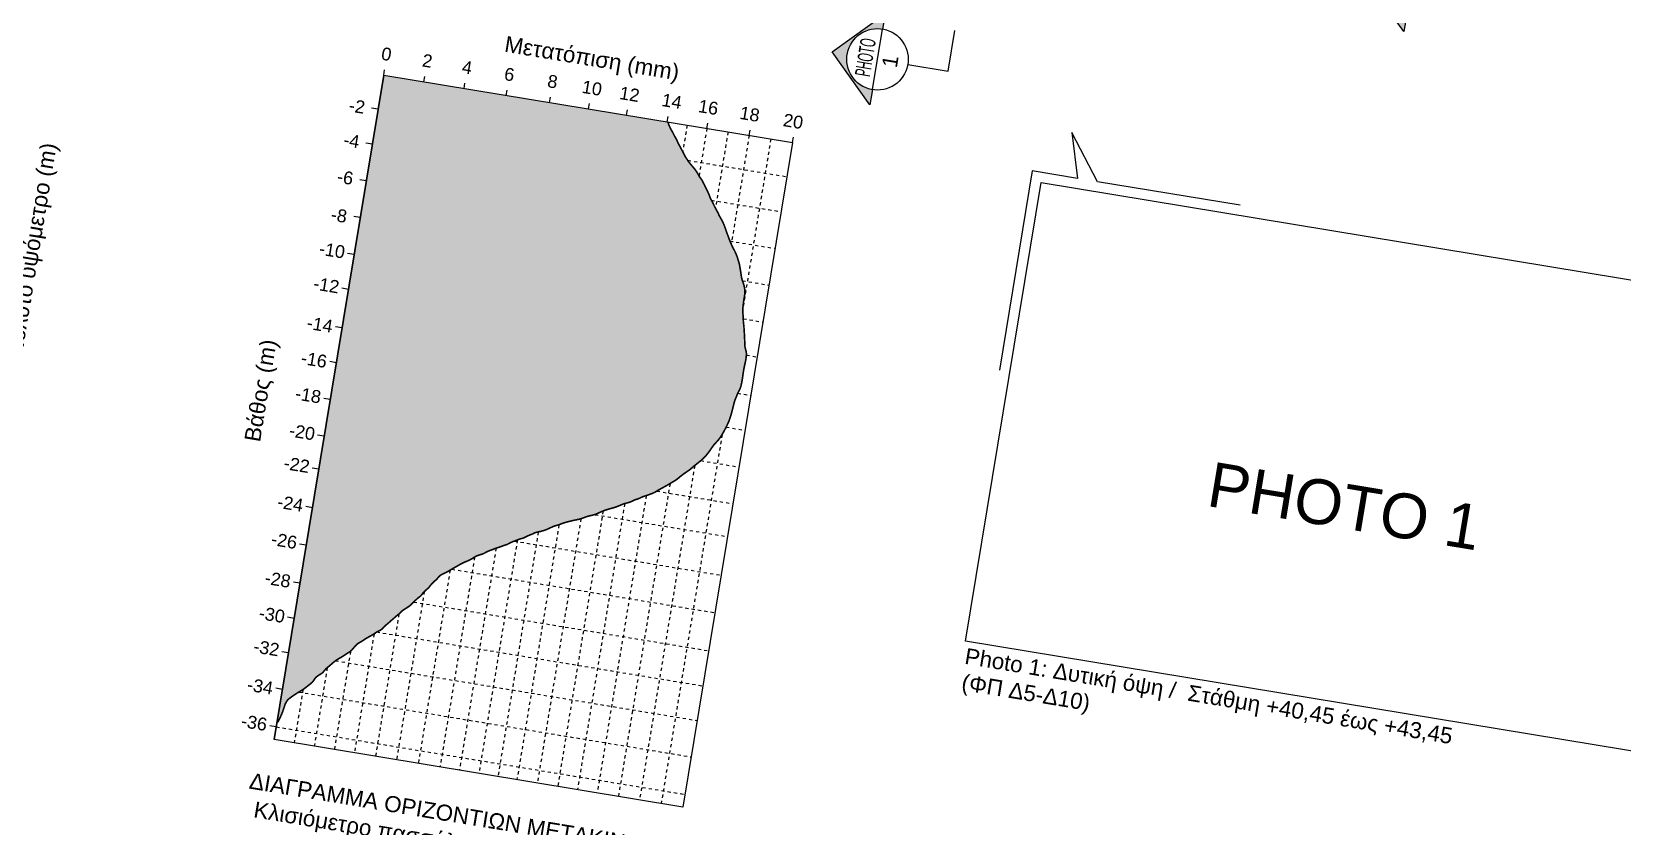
# Model space of a CAD drawing. Header units: metres. Extents: x 93017 to 94633, y 101979 to 102793.
# Drawn here: x 94083.58 to 94133.29, y 102267.85 to 102292.66 of the extents above; entities that cross this region are included whole.
import ezdxf
from ezdxf.enums import TextEntityAlignment as Align

# ---------------------------------------------------------------- set-up
doc = ezdxf.new("R2010")
doc.units = ezdxf.units.M
doc.header["$LTSCALE"] = 0.75
doc.header["$MEASUREMENT"] = 0
doc.linetypes.add('DASHED', pattern=[0.75, 0.5, -0.25])
for name, color, linetype in [('A-SYMB-GENR', 2, 'Continuous'), ('CW403-Text 0.30 Height', 2, 'Continuous'), ('OTM Text 0.25', 2, 'Continuous'), ('OTM Text 0.70', 4, 'Continuous'), ('OTM Title + Pinakida', 7, 'Continuous')]:
    doc.layers.add(name, color=color, linetype=linetype)
doc.styles.add('ARIAL', font='ARIAL.TTF')
doc.styles.add('Arial Greek', font='ARIAL.TTF')
doc.styles.add('WG-SIMPL', font='ugsimpl.shx', dxfattribs={"width": 1.05})
picture_1 = doc.add_image_def('image1.jpg', size_in_pixel=(2048, 1344))

# ---------------------------------------------------------------- blocks, each defined once
blk = doc.blocks.new('symb-sec2 L')
at = {"layer": 'A-SYMB-GENR'}
blk.add_hatch(color=256, dxfattribs=at).paths.add_polyline_path([(-0.9, 1.4), (-0.6, 1.4, -1), (0.6, 1.4), (0.9, 1.4), (0, 2.3)])
blk.add_line((-0.6, 1.4), (0.6, 1.4), dxfattribs=at)
for points in [[(-0.6, 1.4), (-0.9, 1.4), (0, 2.3), (0.9, 1.4), (0.6, 1.4)], [(0, 0.8), (0, 0), (0.8, 0)]]:
    blk.add_lwpolyline(points, dxfattribs=at)
blk.add_circle((0, 1.4), 0.6, dxfattribs=at)
at = {"layer": 'A-SYMB-GENR', "style": 'WG-SIMPL', "width": 1.05}
blk.add_attdef('A', text='', height=0.3, dxfattribs=at).set_placement((0, 1.4), align=Align.BOTTOM_CENTER)
blk.add_attdef('000', text='', height=0.3, dxfattribs=at).set_placement((0, 1.3), align=Align.TOP_CENTER)

msp = doc.modelspace()

# ---------------------------------------------------------------- hatches: boundary and pattern name
at = {"layer": 'CW403-Text 0.30 Height', "ltscale": 0.1}
h = msp.add_hatch(color=7, dxfattribs=at)
h.set_gradient(color1=(255, 166, 77), color2=(0, 255, 255), tint=0.16)
h.paths.add_polyline_path([(94103.458, 102289.847), (94103.492, 102289.75), (94103.557, 102289.611), (94103.614, 102289.521), (94103.664, 102289.411), (94103.728, 102289.313), (94103.777, 102289.192), (94103.836, 102289.086), (94103.903, 102288.96), (94103.949, 102288.872), (94103.994, 102288.776), (94104.063, 102288.677), (94104.111, 102288.599), (94104.165, 102288.537), (94104.243, 102288.445), (94104.305, 102288.371), (94104.362, 102288.289), (94104.41, 102288.209), (94104.443, 102288.14), (94104.509, 102288.061), (94104.543, 102287.998), (94104.571, 102287.945), (94104.593, 102287.902), (94104.652, 102287.776), (94104.693, 102287.703), (94104.727, 102287.621), (94104.771, 102287.523), (94104.795, 102287.44), (94104.842, 102287.379), (94104.887, 102287.27), (94104.947, 102287.156), (94104.993, 102287.07), (94105.03, 102287.007), (94105.057, 102286.938), (94105.12, 102286.827), (94105.173, 102286.733), (94105.214, 102286.637), (94105.266, 102286.497), (94105.301, 102286.387), (94105.355, 102286.257), (94105.39, 102286.148), (94105.437, 102286.04), (94105.472, 102285.964), (94105.53, 102285.854), (94105.583, 102285.749), (94105.626, 102285.641), (94105.652, 102285.543), (94105.687, 102285.447), (94105.705, 102285.352), (94105.728, 102285.217), (94105.749, 102285.082), (94105.766, 102284.962), (94105.796, 102284.869), (94105.836, 102284.765), (94105.856, 102284.664), (94105.871, 102284.563), (94105.863, 102284.464), (94105.839, 102284.336), (94105.82, 102284.181), (94105.801, 102284.032), (94105.8, 102283.923), (94105.812, 102283.792), (94105.816, 102283.619), (94105.836, 102283.483), (94105.843, 102283.349), (94105.853, 102283.211), (94105.856, 102283.093), (94105.864, 102282.965), (94105.862, 102282.852), (94105.891, 102282.73), (94105.923, 102282.63), (94105.898, 102282.419), (94105.851, 102282.222), (94105.814, 102282.023), (94105.794, 102281.845), (94105.755, 102281.641), (94105.719, 102281.507), (94105.645, 102281.394), (94105.606, 102281.274), (94105.556, 102281.171), (94105.524, 102281.052), (94105.487, 102280.901), (94105.442, 102280.726), (94105.409, 102280.625), (94105.374, 102280.512), (94105.31, 102280.379), (94105.258, 102280.27), (94105.188, 102280.143), (94105.115, 102280.019), (94105.027, 102279.9), (94104.936, 102279.81), (94104.847, 102279.699), (94104.786, 102279.602), (94104.701, 102279.487), (94104.623, 102279.394), (94104.531, 102279.304), (94104.425, 102279.219), (94104.34, 102279.151), (94104.239, 102279.071), (94104.147, 102278.985), (94104.028, 102278.91), (94103.926, 102278.837), (94103.827, 102278.758), (94103.733, 102278.678), (94103.647, 102278.627), (94103.544, 102278.566), (94103.43, 102278.497), (94103.342, 102278.451), (94103.233, 102278.389), (94103.145, 102278.342), (94103.03, 102278.266), (94102.929, 102278.233), (94102.798, 102278.179), (94102.663, 102278.148), (94102.557, 102278.081), (94102.422, 102278.05), (94102.325, 102277.994), (94102.24, 102277.962), (94102.07, 102277.922), (94101.97, 102277.874), (94101.816, 102277.814), (94101.691, 102277.78), (94101.519, 102277.733), (94101.339, 102277.66), (94101.183, 102277.58), (94100.992, 102277.547), (94100.843, 102277.493), (94100.718, 102277.447), (94100.573, 102277.418), (94100.428, 102277.386), (94100.324, 102277.36), (94100.162, 102277.316), (94100.052, 102277.262), (94099.94, 102277.242), (94099.874, 102277.212), (94099.758, 102277.163), (94099.658, 102277.113), (94099.557, 102277.082), (94099.462, 102277.054), (94099.325, 102277.031), (94099.239, 102276.982), (94099.143, 102276.948), (94099.028, 102276.898), (94098.948, 102276.85), (94098.807, 102276.82), (94098.727, 102276.781), (94098.632, 102276.749), (94098.53, 102276.705), (94098.429, 102276.646), (94098.334, 102276.626), (94098.218, 102276.573), (94098.114, 102276.549), (94097.991, 102276.497), (94097.842, 102276.447), (94097.74, 102276.389), (94097.641, 102276.341), (94097.494, 102276.31), (94097.385, 102276.237), (94097.271, 102276.167), (94097.146, 102276.118), (94097.003, 102276.055), (94096.869, 102275.973), (94096.762, 102275.916), (94096.632, 102275.837), (94096.484, 102275.752), (94096.344, 102275.703), (94096.247, 102275.574), (94096.144, 102275.487), (94096.067, 102275.413), (94095.987, 102275.304), (94095.893, 102275.226), (94095.8, 102275.141), (94095.75, 102275.051), (94095.639, 102274.978), (94095.548, 102274.886), (94095.452, 102274.79), (94095.389, 102274.731), (94095.271, 102274.657), (94095.162, 102274.59), (94095.099, 102274.518), (94095.022, 102274.46), (94094.901, 102274.354), (94094.797, 102274.263), (94094.701, 102274.178), (94094.593, 102274.092), (94094.519, 102274.001), (94094.43, 102273.948), (94094.353, 102273.918), (94094.287, 102273.864), (94094.17, 102273.797), (94094.072, 102273.743), (94093.982, 102273.692), (94093.904, 102273.631), (94093.773, 102273.566), (94093.701, 102273.497), (94093.616, 102273.397), (94093.553, 102273.322), (94093.435, 102273.253), (94093.331, 102273.178), (94093.217, 102273.112), (94093.108, 102273.05), (94092.99, 102272.959), (94092.88, 102272.856), (94092.76, 102272.769), (94092.671, 102272.636), (94092.559, 102272.581), (94092.434, 102272.488), (94092.368, 102272.359), (94092.257, 102272.28), (94092.081, 102272.132), (94091.893, 102272.026), (94091.71, 102271.904), (94091.541, 102271.78), (94091.47, 102271.599), (94091.399, 102271.348), (94091.232, 102271.041), (94094.579, 102291.313)])

# ---------------------------------------------------------------- linework, layer by layer
at = {"color": 7, "ltscale": 0.1}
for p, q in [((94094.579, 102291.313), (94091.153, 102270.561)), ((94094.579, 102291.313), (94094.606, 102291.479)), ((94095.834, 102291.106), (94095.861, 102291.272)), ((94097.088, 102290.899), (94097.116, 102291.065)), ((94098.406, 102290.681), (94098.433, 102290.847)), ((94094.403, 102290.249), (94094.199, 102290.282)), ((94099.764, 102290.457), (94099.791, 102290.623)), ((94100.979, 102290.257), (94101.006, 102290.423)), ((94102.168, 102290.06), (94102.196, 102290.226)), ((94103.442, 102289.85), (94103.47, 102290.016)), ((94104.678, 102289.646), (94104.705, 102289.812)), ((94106, 102289.428), (94106.028, 102289.594)), ((94107.355, 102289.204), (94107.383, 102289.37)), ((94094.223, 102289.155), (94094.017, 102289.189)), ((94094.033, 102288.008), (94093.829, 102288.041)), ((94093.844, 102286.863), (94093.64, 102286.896)), ((94093.654, 102285.711), (94093.45, 102285.745)), ((94093.474, 102284.621), (94093.27, 102284.655)), ((94093.275, 102283.416), (94093.071, 102283.45)), ((94093.096, 102282.33), (94092.891, 102282.363)), ((94092.907, 102281.184), (94092.703, 102281.217)), ((94092.717, 102280.035), (94092.513, 102280.069)), ((94092.548, 102279.008), (94092.342, 102279.041)), ((94092.348, 102277.8), (94092.143, 102277.834)), ((94092.155, 102276.63), (94091.95, 102276.664)), ((94091.959, 102275.442), (94091.754, 102275.476)), ((94091.778, 102274.345), (94091.574, 102274.378)), ((94091.599, 102273.264), (94091.394, 102273.297)), ((94091.412, 102272.127), (94091.206, 102272.161)), ((94091.218, 102270.955), (94091.014, 102270.989))]:
    msp.add_line(p, q, dxfattribs=at)
at = {"color": 253, "linetype": 'DASHED', "ltscale": 0.1}
for p, q in [((94104.06, 102289.748), (94103.924, 102288.921)), ((94104.678, 102289.646), (94104.433, 102288.161)), ((94105.339, 102289.537), (94104.946, 102287.158)), ((94106, 102289.428), (94105.44, 102286.033)), ((94106.678, 102289.316), (94105.8, 102284.002)), ((94104.079, 102288.651), (94107.179, 102288.14)), ((94104.821, 102287.405), (94106.999, 102287.046)), ((94105.397, 102286.132), (94106.809, 102285.898)), ((94105.789, 102284.891), (94106.62, 102284.754)), ((94105.814, 102283.703), (94106.43, 102283.602)), ((94105.916, 102282.568), (94106.25, 102282.512)), ((94105.639, 102281.375), (94106.051, 102281.307)), ((94105.281, 102280.318), (94105.872, 102280.22)), ((94105.154, 102280.086), (94103.252, 102268.564)), ((94104.49, 102279.271), (94105.683, 102279.074)), ((94104.298, 102279.118), (94102.574, 102268.675)), ((94103.526, 102278.555), (94101.913, 102268.785)), ((94103.11, 102278.319), (94105.493, 102277.926)), ((94102.109, 102277.931), (94100.634, 102268.996)), ((94102.784, 102278.176), (94101.252, 102268.894)), ((94100.742, 102277.456), (94099.38, 102269.203)), ((94101.437, 102277.7), (94100.017, 102269.098)), ((94101.185, 102277.582), (94105.324, 102276.898)), ((94098.756, 102276.795), (94097.553, 102269.504)), ((94099.409, 102277.045), (94098.148, 102269.406)), ((94100.056, 102277.264), (94098.743, 102269.308)), ((94098.09, 102276.539), (94096.945, 102269.605)), ((94098.66, 102276.758), (94105.124, 102275.691)), ((94096.655, 102275.851), (94095.659, 102269.817)), ((94097.42, 102276.26), (94096.338, 102269.705)), ((94096.703, 102275.88), (94104.931, 102274.521)), ((94095.847, 102275.184), (94094.98, 102269.929)), ((94095.517, 102274.855), (94104.735, 102273.333)), ((94095.055, 102274.485), (94094.321, 102270.038)), ((94094.275, 102273.857), (94093.662, 102270.147)), ((94094.355, 102273.919), (94104.554, 102272.235)), ((94093.541, 102273.314), (94093.035, 102270.25)), ((94092.813, 102272.807), (94092.408, 102270.354)), ((94093.07, 102273.021), (94104.375, 102271.154)), ((94092.054, 102272.117), (94091.78, 102270.457)), ((94091.923, 102272.043), (94104.188, 102270.018)), ((94091.218, 102270.955), (94103.994, 102268.846))]:
    msp.add_line(p, q, dxfattribs=at)
at = {"color": 7, "ltscale": 0.1}
msp.add_lwpolyline([(94094.579, 102291.313), (94107.355, 102289.204), (94103.929, 102268.452), (94091.153, 102270.561)], close=True, dxfattribs=at)
at = {"color": 1, "ltscale": 0.1, "const_width": 0.05}
msp.add_lwpolyline([(94091.261, 102271.093), (94091.308, 102271.183), (94091.347, 102271.262), (94091.378, 102271.331), (94091.403, 102271.391), (94091.424, 102271.443), (94091.44, 102271.489), (94091.453, 102271.53), (94091.464, 102271.567), (94091.475, 102271.6), (94091.486, 102271.631), (94091.496, 102271.659), (94091.507, 102271.684), (94091.518, 102271.708), (94091.53, 102271.73), (94091.543, 102271.751), (94091.557, 102271.771), (94091.573, 102271.789), (94091.59, 102271.807), (94091.608, 102271.824), (94091.628, 102271.841), (94091.648, 102271.857), (94091.669, 102271.873), (94091.69, 102271.888), (94091.712, 102271.904), (94091.734, 102271.919), (94091.757, 102271.934), (94091.779, 102271.949), (94091.802, 102271.964), (94091.824, 102271.979), (94091.847, 102271.994), (94091.87, 102272.009), (94091.894, 102272.023), (94091.917, 102272.037), (94091.94, 102272.051), (94091.963, 102272.065), (94091.987, 102272.079), (94092.01, 102272.093), (94092.033, 102272.108), (94092.056, 102272.123), (94092.079, 102272.139), (94092.102, 102272.155), (94092.124, 102272.172), (94092.146, 102272.188), (94092.167, 102272.205), (94092.188, 102272.222), (94092.209, 102272.238), (94092.228, 102272.254), (94092.246, 102272.269), (94092.264, 102272.282), (94092.28, 102272.295), (94092.296, 102272.308), (94092.31, 102272.319), (94092.324, 102272.331), (94092.337, 102272.343), (94092.349, 102272.355), (94092.361, 102272.368), (94092.371, 102272.381), (94092.381, 102272.395), (94092.391, 102272.409), (94092.401, 102272.424), (94092.411, 102272.439), (94092.421, 102272.454), (94092.432, 102272.468), (94092.444, 102272.482), (94092.456, 102272.496), (94092.469, 102272.509), (94092.483, 102272.521), (94092.497, 102272.533), (94092.512, 102272.545), (94092.527, 102272.555), (94092.542, 102272.566), (94092.557, 102272.575), (94092.572, 102272.584), (94092.586, 102272.593), (94092.601, 102272.601), (94092.615, 102272.61), (94092.628, 102272.619), (94092.642, 102272.628), (94092.655, 102272.638), (94092.667, 102272.649), (94092.68, 102272.662), (94092.692, 102272.675), (94092.704, 102272.689), (94092.716, 102272.703), (94092.728, 102272.718), (94092.74, 102272.733), (94092.752, 102272.747), (94092.765, 102272.761), (94092.778, 102272.775), (94092.792, 102272.787), (94092.806, 102272.8), (94092.82, 102272.812), (94092.835, 102272.823), (94092.849, 102272.835), (94092.864, 102272.847), (94092.878, 102272.858), (94092.893, 102272.87), (94092.907, 102272.883), (94092.921, 102272.895), (94092.935, 102272.907), (94092.949, 102272.92), (94092.963, 102272.932), (94092.977, 102272.945), (94092.991, 102272.957), (94093.005, 102272.969), (94093.02, 102272.981), (94093.034, 102272.992), (94093.049, 102273.003), (94093.063, 102273.014), (94093.077, 102273.025), (94093.092, 102273.035), (94093.106, 102273.045), (94093.12, 102273.054), (94093.134, 102273.063), (94093.148, 102273.072), (94093.162, 102273.081), (94093.176, 102273.089), (94093.19, 102273.097), (94093.204, 102273.105), (94093.218, 102273.113), (94093.232, 102273.121), (94093.246, 102273.129), (94093.26, 102273.137), (94093.274, 102273.146), (94093.288, 102273.154), (94093.302, 102273.162), (94093.316, 102273.171), (94093.329, 102273.18), (94093.343, 102273.188), (94093.357, 102273.197), (94093.37, 102273.206), (94093.383, 102273.216), (94093.397, 102273.225), (94093.41, 102273.234), (94093.424, 102273.243), (94093.438, 102273.252), (94093.452, 102273.261), (94093.466, 102273.27), (94093.48, 102273.278), (94093.494, 102273.287), (94093.507, 102273.296), (94093.52, 102273.305), (94093.532, 102273.314), (94093.544, 102273.323), (94093.555, 102273.332), (94093.565, 102273.341), (94093.575, 102273.35), (94093.584, 102273.36), (94093.593, 102273.37), (94093.602, 102273.38), (94093.611, 102273.39), (94093.62, 102273.401), (94093.629, 102273.412), (94093.639, 102273.424), (94093.649, 102273.435), (94093.659, 102273.447), (94093.669, 102273.458), (94093.679, 102273.47), (94093.689, 102273.481), (94093.699, 102273.492), (94093.708, 102273.502), (94093.718, 102273.512), (94093.728, 102273.521), (94093.738, 102273.531), (94093.748, 102273.54), (94093.759, 102273.548), (94093.771, 102273.557), (94093.783, 102273.565), (94093.796, 102273.574), (94093.81, 102273.582), (94093.824, 102273.59), (94093.839, 102273.598), (94093.853, 102273.606), (94093.868, 102273.614), (94093.882, 102273.622), (94093.895, 102273.63), (94093.908, 102273.638), (94093.92, 102273.646), (94093.931, 102273.654), (94093.942, 102273.661), (94093.953, 102273.669), (94093.963, 102273.676), (94093.974, 102273.683), (94093.984, 102273.691), (94093.995, 102273.698), (94094.006, 102273.704), (94094.017, 102273.711), (94094.028, 102273.718), (94094.039, 102273.724), (94094.05, 102273.731), (94094.062, 102273.737), (94094.073, 102273.744), (94094.085, 102273.75), (94094.097, 102273.757), (94094.109, 102273.764), (94094.121, 102273.771), (94094.134, 102273.778), (94094.147, 102273.785), (94094.16, 102273.792), (94094.173, 102273.799), (94094.187, 102273.807), (94094.2, 102273.815), (94094.214, 102273.823), (94094.228, 102273.831), (94094.241, 102273.839), (94094.254, 102273.847), (94094.267, 102273.854), (94094.278, 102273.862), (94094.289, 102273.869), (94094.3, 102273.877), (94094.31, 102273.884), (94094.319, 102273.89), (94094.328, 102273.897), (94094.337, 102273.903), (94094.346, 102273.909), (94094.354, 102273.914), (94094.363, 102273.919), (94094.373, 102273.924), (94094.382, 102273.929), (94094.392, 102273.933), (94094.401, 102273.938), (94094.411, 102273.942), (94094.421, 102273.947), (94094.432, 102273.952), (94094.442, 102273.958), (94094.453, 102273.963), (94094.464, 102273.969), (94094.474, 102273.976), (94094.485, 102273.983), (94094.496, 102273.991), (94094.506, 102273.999), (94094.517, 102274.007), (94094.527, 102274.017), (94094.537, 102274.027), (94094.546, 102274.037), (94094.556, 102274.047), (94094.566, 102274.058), (94094.577, 102274.069), (94094.587, 102274.08), (94094.599, 102274.091), (94094.61, 102274.102), (94094.622, 102274.113), (94094.635, 102274.124), (94094.648, 102274.135), (94094.66, 102274.146), (94094.673, 102274.156), (94094.686, 102274.167), (94094.699, 102274.178), (94094.712, 102274.188), (94094.724, 102274.199), (94094.737, 102274.21), (94094.749, 102274.221), (94094.761, 102274.231), (94094.773, 102274.242), (94094.786, 102274.253), (94094.798, 102274.264), (94094.811, 102274.275), (94094.823, 102274.286), (94094.836, 102274.298), (94094.85, 102274.309), (94094.863, 102274.321), (94094.876, 102274.332), (94094.89, 102274.344), (94094.904, 102274.356), (94094.918, 102274.369), (94094.933, 102274.381), (94094.947, 102274.394), (94094.961, 102274.406), (94094.975, 102274.418), (94094.989, 102274.43), (94095.002, 102274.441), (94095.015, 102274.452), (94095.027, 102274.462), (94095.038, 102274.471), (94095.049, 102274.48), (94095.059, 102274.488), (94095.069, 102274.496), (94095.079, 102274.504), (94095.088, 102274.512), (94095.097, 102274.52), (94095.105, 102274.529), (94095.114, 102274.537), (94095.122, 102274.546), (94095.131, 102274.554), (94095.14, 102274.563), (94095.149, 102274.572), (94095.159, 102274.581), (94095.17, 102274.589), (94095.181, 102274.598), (94095.193, 102274.607), (94095.205, 102274.615), (94095.218, 102274.624), (94095.231, 102274.632), (94095.245, 102274.641), (94095.259, 102274.65), (94095.273, 102274.658), (94095.287, 102274.667), (94095.301, 102274.676), (94095.315, 102274.685), (94095.329, 102274.694), (94095.342, 102274.703), (94095.355, 102274.712), (94095.368, 102274.72), (94095.38, 102274.729), (94095.39, 102274.737), (94095.401, 102274.745), (94095.41, 102274.753), (94095.42, 102274.761), (94095.429, 102274.769), (94095.438, 102274.778), (94095.448, 102274.787), (94095.457, 102274.796), (94095.468, 102274.806), (94095.478, 102274.817), (94095.489, 102274.828), (94095.501, 102274.839), (94095.512, 102274.85), (94095.524, 102274.862), (94095.536, 102274.874), (94095.547, 102274.885), (94095.559, 102274.897), (94095.571, 102274.909), (94095.582, 102274.92), (94095.594, 102274.931), (94095.606, 102274.943), (94095.618, 102274.954), (94095.63, 102274.964), (94095.642, 102274.975), (94095.655, 102274.985), (94095.668, 102274.995), (94095.681, 102275.005), (94095.694, 102275.015), (94095.706, 102275.024), (94095.718, 102275.034), (94095.729, 102275.044), (94095.74, 102275.054), (94095.749, 102275.064), (94095.758, 102275.075), (94095.767, 102275.086), (94095.775, 102275.096), (94095.783, 102275.107), (94095.791, 102275.118), (94095.799, 102275.129), (94095.807, 102275.14), (94095.817, 102275.151), (94095.827, 102275.162), (94095.837, 102275.173), (94095.848, 102275.184), (94095.859, 102275.194), (94095.87, 102275.205), (94095.882, 102275.215), (94095.894, 102275.225), (94095.905, 102275.235), (94095.917, 102275.245), (94095.929, 102275.255), (94095.94, 102275.266), (94095.952, 102275.276), (94095.963, 102275.287), (94095.974, 102275.298), (94095.985, 102275.309), (94095.996, 102275.321), (94096.006, 102275.333), (94096.017, 102275.346), (94096.027, 102275.359), (94096.037, 102275.371), (94096.047, 102275.384), (94096.057, 102275.396), (94096.067, 102275.407), (94096.076, 102275.419), (94096.086, 102275.429), (94096.096, 102275.44), (94096.106, 102275.45), (94096.116, 102275.46), (94096.126, 102275.47), (94096.137, 102275.479), (94096.148, 102275.489), (94096.16, 102275.5), (94096.171, 102275.51), (94096.183, 102275.521), (94096.196, 102275.532), (94096.208, 102275.543), (94096.221, 102275.555), (94096.234, 102275.568), (94096.246, 102275.581), (94096.259, 102275.594), (94096.271, 102275.609), (94096.284, 102275.623), (94096.296, 102275.637), (94096.309, 102275.651), (94096.323, 102275.665), (94096.337, 102275.678), (94096.351, 102275.689), (94096.366, 102275.7), (94096.382, 102275.71), (94096.398, 102275.718), (94096.415, 102275.727), (94096.432, 102275.734), (94096.449, 102275.742), (94096.467, 102275.75), (94096.485, 102275.758), (94096.503, 102275.767), (94096.521, 102275.776), (94096.539, 102275.785), (94096.557, 102275.795), (94096.575, 102275.805), (94096.593, 102275.815), (94096.611, 102275.826), (94096.629, 102275.836), (94096.646, 102275.846), (94096.663, 102275.856), (94096.68, 102275.866), (94096.696, 102275.876), (94096.712, 102275.885), (94096.728, 102275.894), (94096.743, 102275.903), (94096.758, 102275.912), (94096.773, 102275.921), (94096.787, 102275.929), (94096.802, 102275.937), (94096.816, 102275.945), (94096.83, 102275.953), (94096.844, 102275.961), (94096.859, 102275.969), (94096.874, 102275.977), (94096.889, 102275.986), (94096.905, 102275.995), (94096.921, 102276.005), (94096.937, 102276.014), (94096.953, 102276.024), (94096.97, 102276.033), (94096.987, 102276.043), (94097.005, 102276.052), (94097.022, 102276.061), (94097.039, 102276.069), (94097.057, 102276.078), (94097.074, 102276.086), (94097.092, 102276.093), (94097.109, 102276.101), (94097.126, 102276.108), (94097.143, 102276.116), (94097.16, 102276.122), (94097.176, 102276.129), (94097.192, 102276.136), (94097.208, 102276.142), (94097.224, 102276.149), (94097.239, 102276.156), (94097.254, 102276.163), (94097.269, 102276.17), (94097.284, 102276.178), (94097.299, 102276.186), (94097.313, 102276.194), (94097.328, 102276.202), (94097.342, 102276.211), (94097.356, 102276.219), (94097.37, 102276.228), (94097.384, 102276.237), (94097.398, 102276.246), (94097.412, 102276.255), (94097.426, 102276.264), (94097.44, 102276.272), (94097.455, 102276.281), (94097.47, 102276.289), (94097.485, 102276.296), (94097.501, 102276.303), (94097.517, 102276.309), (94097.534, 102276.315), (94097.55, 102276.32), (94097.568, 102276.325), (94097.584, 102276.33), (94097.601, 102276.334), (94097.617, 102276.339), (94097.633, 102276.344), (94097.648, 102276.349), (94097.663, 102276.354), (94097.676, 102276.36), (94097.69, 102276.365), (94097.703, 102276.371), (94097.716, 102276.378), (94097.728, 102276.384), (94097.741, 102276.39), (94097.753, 102276.397), (94097.766, 102276.404), (94097.779, 102276.411), (94097.792, 102276.418), (94097.806, 102276.425), (94097.82, 102276.432), (94097.834, 102276.439), (94097.85, 102276.445), (94097.866, 102276.452), (94097.882, 102276.459), (94097.899, 102276.465), (94097.917, 102276.472), (94097.934, 102276.478), (94097.952, 102276.484), (94097.97, 102276.491), (94097.987, 102276.497), (94098.004, 102276.503), (94098.02, 102276.51), (94098.036, 102276.516), (94098.052, 102276.522), (94098.067, 102276.528), (94098.082, 102276.534), (94098.096, 102276.539), (94098.111, 102276.544), (94098.125, 102276.549), (94098.138, 102276.553), (94098.152, 102276.557), (94098.165, 102276.561), (94098.179, 102276.565), (94098.192, 102276.569), (94098.206, 102276.573), (94098.22, 102276.578), (94098.234, 102276.583), (94098.248, 102276.588), (94098.262, 102276.594), (94098.276, 102276.599), (94098.29, 102276.605), (94098.304, 102276.61), (94098.317, 102276.616), (94098.331, 102276.62), (94098.344, 102276.625), (94098.356, 102276.629), (94098.369, 102276.632), (94098.381, 102276.636), (94098.393, 102276.64), (94098.406, 102276.643), (94098.418, 102276.648), (94098.43, 102276.652), (94098.442, 102276.658), (94098.454, 102276.663), (94098.467, 102276.669), (94098.479, 102276.676), (94098.492, 102276.682), (94098.504, 102276.689), (94098.517, 102276.696), (94098.53, 102276.702), (94098.543, 102276.709), (94098.555, 102276.715), (94098.568, 102276.721), (94098.581, 102276.726), (94098.593, 102276.732), (94098.606, 102276.737), (94098.618, 102276.742), (94098.631, 102276.747), (94098.643, 102276.751), (94098.655, 102276.756), (94098.667, 102276.76), (94098.679, 102276.765), (94098.691, 102276.769), (94098.702, 102276.773), (94098.713, 102276.778), (94098.724, 102276.782), (94098.735, 102276.786), (94098.746, 102276.791), (94098.757, 102276.796), (94098.768, 102276.8), (94098.779, 102276.805), (94098.791, 102276.809), (94098.804, 102276.814), (94098.817, 102276.818), (94098.831, 102276.823), (94098.846, 102276.827), (94098.862, 102276.831), (94098.878, 102276.835), (94098.893, 102276.839), (94098.909, 102276.844), (94098.924, 102276.848), (94098.938, 102276.853), (94098.951, 102276.858), (94098.964, 102276.863), (94098.976, 102276.869), (94098.988, 102276.875), (94098.999, 102276.88), (94099.01, 102276.886), (94099.022, 102276.892), (94099.034, 102276.898), (94099.046, 102276.905), (94099.059, 102276.911), (94099.072, 102276.917), (94099.086, 102276.923), (94099.099, 102276.929), (94099.113, 102276.935), (94099.126, 102276.94), (94099.14, 102276.946), (94099.153, 102276.951), (94099.165, 102276.956), (94099.178, 102276.961), (94099.19, 102276.965), (94099.202, 102276.97), (94099.214, 102276.975), (94099.226, 102276.98), (94099.237, 102276.985), (94099.249, 102276.99), (94099.26, 102276.995), (94099.272, 102277.001), (94099.283, 102277.006), (94099.295, 102277.012), (94099.307, 102277.017), (94099.32, 102277.022), (94099.334, 102277.027), (94099.348, 102277.031), (94099.363, 102277.035), (94099.378, 102277.039), (94099.394, 102277.042), (94099.409, 102277.045), (94099.425, 102277.048), (94099.44, 102277.052), (94099.455, 102277.055), (94099.469, 102277.058), (94099.483, 102277.061), (94099.496, 102277.065), (94099.509, 102277.068), (94099.521, 102277.071), (94099.534, 102277.075), (94099.546, 102277.079), (94099.558, 102277.082), (94099.57, 102277.086), (94099.583, 102277.09), (94099.595, 102277.094), (94099.608, 102277.098), (94099.62, 102277.102), (94099.633, 102277.106), (94099.645, 102277.111), (94099.658, 102277.116), (94099.67, 102277.121), (94099.683, 102277.127), (94099.695, 102277.132), (94099.708, 102277.138), (94099.721, 102277.144), (94099.734, 102277.151), (94099.747, 102277.157), (94099.76, 102277.163), (94099.774, 102277.169), (94099.788, 102277.175), (94099.802, 102277.181), (94099.815, 102277.187), (94099.829, 102277.193), (94099.842, 102277.198), (94099.854, 102277.204), (94099.866, 102277.209), (94099.877, 102277.213), (94099.887, 102277.218), (94099.897, 102277.222), (94099.907, 102277.226), (94099.917, 102277.23), (94099.927, 102277.234), (94099.937, 102277.237), (94099.948, 102277.24), (94099.959, 102277.243), (94099.971, 102277.246), (94099.984, 102277.249), (94099.997, 102277.252), (94100.01, 102277.256), (94100.024, 102277.259), (94100.038, 102277.263), (94100.052, 102277.268), (94100.066, 102277.273), (94100.08, 102277.278), (94100.094, 102277.284), (94100.108, 102277.29), (94100.123, 102277.296), (94100.138, 102277.302), (94100.154, 102277.308), (94100.171, 102277.314), (94100.188, 102277.32), (94100.206, 102277.326), (94100.225, 102277.332), (94100.243, 102277.337), (94100.262, 102277.343), (94100.28, 102277.348), (94100.298, 102277.352), (94100.315, 102277.357), (94100.331, 102277.361), (94100.346, 102277.365), (94100.361, 102277.369), (94100.376, 102277.373), (94100.39, 102277.376), (94100.405, 102277.38), (94100.419, 102277.383), (94100.435, 102277.387), (94100.451, 102277.391), (94100.467, 102277.394), (94100.484, 102277.398), (94100.501, 102277.402), (94100.519, 102277.406), (94100.537, 102277.41), (94100.555, 102277.413), (94100.573, 102277.417), (94100.591, 102277.421), (94100.609, 102277.425), (94100.627, 102277.429), (94100.645, 102277.432), (94100.663, 102277.436), (94100.681, 102277.441), (94100.698, 102277.445), (94100.715, 102277.45), (94100.732, 102277.454), (94100.748, 102277.46), (94100.765, 102277.465), (94100.781, 102277.47), (94100.797, 102277.476), (94100.814, 102277.482), (94100.83, 102277.488), (94100.847, 102277.494), (94100.865, 102277.501), (94100.882, 102277.507), (94100.9, 102277.513), (94100.919, 102277.52), (94100.938, 102277.526), (94100.958, 102277.532), (94100.978, 102277.538), (94100.999, 102277.543), (94101.021, 102277.549), (94101.043, 102277.554), (94101.065, 102277.559), (94101.088, 102277.564), (94101.11, 102277.57), (94101.133, 102277.575), (94101.155, 102277.581), (94101.177, 102277.588), (94101.198, 102277.596), (94101.219, 102277.604), (94101.24, 102277.612), (94101.261, 102277.621), (94101.281, 102277.631), (94101.302, 102277.64), (94101.322, 102277.65), (94101.343, 102277.659), (94101.364, 102277.669), (94101.386, 102277.678), (94101.408, 102277.687), (94101.43, 102277.696), (94101.452, 102277.705), (94101.474, 102277.713), (94101.496, 102277.721), (94101.518, 102277.729), (94101.54, 102277.736), (94101.561, 102277.743), (94101.583, 102277.75), (94101.604, 102277.756), (94101.625, 102277.762), (94101.645, 102277.767), (94101.664, 102277.773), (94101.683, 102277.778), (94101.701, 102277.783), (94101.719, 102277.788), (94101.736, 102277.793), (94101.753, 102277.797), (94101.77, 102277.802), (94101.787, 102277.807), (94101.804, 102277.813), (94101.821, 102277.818), (94101.839, 102277.825), (94101.857, 102277.831), (94101.875, 102277.838), (94101.893, 102277.844), (94101.91, 102277.851), (94101.928, 102277.858), (94101.945, 102277.865), (94101.961, 102277.872), (94101.976, 102277.879), (94101.991, 102277.885), (94102.006, 102277.892), (94102.02, 102277.898), (94102.035, 102277.904), (94102.05, 102277.91), (94102.065, 102277.915), (94102.081, 102277.921), (94102.099, 102277.926), (94102.117, 102277.932), (94102.136, 102277.937), (94102.155, 102277.942), (94102.173, 102277.947), (94102.192, 102277.952), (94102.209, 102277.956), (94102.226, 102277.961), (94102.241, 102277.965), (94102.256, 102277.97), (94102.269, 102277.974), (94102.281, 102277.979), (94102.293, 102277.983), (94102.305, 102277.988), (94102.316, 102277.993), (94102.327, 102277.998), (94102.339, 102278.004), (94102.351, 102278.01), (94102.363, 102278.016), (94102.375, 102278.022), (94102.388, 102278.028), (94102.401, 102278.035), (94102.415, 102278.041), (94102.429, 102278.046), (94102.443, 102278.051), (94102.459, 102278.056), (94102.474, 102278.061), (94102.49, 102278.066), (94102.506, 102278.071), (94102.522, 102278.076), (94102.537, 102278.081), (94102.552, 102278.087), (94102.567, 102278.094), (94102.582, 102278.1), (94102.596, 102278.107), (94102.61, 102278.115), (94102.624, 102278.122), (94102.639, 102278.129), (94102.653, 102278.135), (94102.668, 102278.142), (94102.683, 102278.148), (94102.699, 102278.153), (94102.715, 102278.158), (94102.731, 102278.163), (94102.748, 102278.168), (94102.764, 102278.173), (94102.781, 102278.177), (94102.797, 102278.183), (94102.814, 102278.188), (94102.83, 102278.194), (94102.847, 102278.2), (94102.863, 102278.206), (94102.879, 102278.212), (94102.894, 102278.218), (94102.909, 102278.224), (94102.924, 102278.23), (94102.938, 102278.235), (94102.952, 102278.24), (94102.966, 102278.245), (94102.979, 102278.25), (94102.992, 102278.255), (94103.006, 102278.261), (94103.019, 102278.267), (94103.032, 102278.273), (94103.046, 102278.281), (94103.06, 102278.288), (94103.073, 102278.296), (94103.087, 102278.305), (94103.101, 102278.313), (94103.114, 102278.321), (94103.128, 102278.329), (94103.141, 102278.337), (94103.153, 102278.345), (94103.165, 102278.352), (94103.177, 102278.359), (94103.189, 102278.365), (94103.201, 102278.372), (94103.212, 102278.378), (94103.224, 102278.385), (94103.237, 102278.391), (94103.249, 102278.398), (94103.262, 102278.405), (94103.275, 102278.412), (94103.288, 102278.42), (94103.301, 102278.427), (94103.313, 102278.434), (94103.326, 102278.441), (94103.339, 102278.448), (94103.351, 102278.455), (94103.363, 102278.461), (94103.375, 102278.468), (94103.386, 102278.474), (94103.398, 102278.48), (94103.41, 102278.487), (94103.422, 102278.494), (94103.434, 102278.501), (94103.447, 102278.508), (94103.46, 102278.516), (94103.474, 102278.524), (94103.487, 102278.532), (94103.501, 102278.54), (94103.515, 102278.548), (94103.529, 102278.556), (94103.542, 102278.565), (94103.556, 102278.573), (94103.569, 102278.581), (94103.582, 102278.588), (94103.595, 102278.596), (94103.608, 102278.604), (94103.62, 102278.611), (94103.632, 102278.618), (94103.644, 102278.625), (94103.656, 102278.632), (94103.667, 102278.639), (94103.679, 102278.646), (94103.69, 102278.653), (94103.701, 102278.66), (94103.712, 102278.667), (94103.723, 102278.675), (94103.734, 102278.683), (94103.746, 102278.691), (94103.757, 102278.7), (94103.769, 102278.709), (94103.78, 102278.719), (94103.792, 102278.728), (94103.804, 102278.738), (94103.816, 102278.748), (94103.828, 102278.758), (94103.84, 102278.768), (94103.852, 102278.778), (94103.864, 102278.788), (94103.877, 102278.797), (94103.889, 102278.807), (94103.901, 102278.817), (94103.914, 102278.826), (94103.927, 102278.836), (94103.939, 102278.845), (94103.952, 102278.855), (94103.964, 102278.864), (94103.977, 102278.873), (94103.99, 102278.882), (94104.004, 102278.892), (94104.017, 102278.901), (94104.031, 102278.91), (94104.045, 102278.919), (94104.059, 102278.929), (94104.073, 102278.938), (94104.087, 102278.948), (94104.101, 102278.957), (94104.116, 102278.967), (94104.129, 102278.977), (94104.143, 102278.987), (94104.156, 102278.997), (94104.168, 102279.007), (94104.181, 102279.018), (94104.193, 102279.028), (94104.205, 102279.039), (94104.217, 102279.049), (94104.229, 102279.06), (94104.241, 102279.07), (94104.253, 102279.081), (94104.265, 102279.091), (94104.277, 102279.101), (94104.289, 102279.111), (94104.302, 102279.121), (94104.314, 102279.13), (94104.326, 102279.14), (94104.337, 102279.149), (94104.349, 102279.158), (94104.36, 102279.167), (94104.371, 102279.176), (94104.383, 102279.185), (94104.394, 102279.194), (94104.405, 102279.203), (94104.417, 102279.212), (94104.428, 102279.222), (94104.441, 102279.231), (94104.453, 102279.241), (94104.466, 102279.252), (94104.478, 102279.262), (94104.491, 102279.272), (94104.504, 102279.283), (94104.516, 102279.294), (94104.529, 102279.305), (94104.541, 102279.316), (94104.553, 102279.327), (94104.565, 102279.338), (94104.576, 102279.349), (94104.588, 102279.361), (94104.599, 102279.372), (94104.61, 102279.383), (94104.62, 102279.395), (94104.631, 102279.406), (94104.641, 102279.418), (94104.652, 102279.429), (94104.662, 102279.441), (94104.672, 102279.453), (94104.682, 102279.465), (94104.692, 102279.478), (94104.702, 102279.49), (94104.712, 102279.504), (94104.723, 102279.517), (94104.733, 102279.531), (94104.743, 102279.544), (94104.753, 102279.558), (94104.763, 102279.572), (94104.773, 102279.585), (94104.782, 102279.599), (94104.791, 102279.612), (94104.8, 102279.625), (94104.808, 102279.638), (94104.817, 102279.651), (94104.825, 102279.663), (94104.834, 102279.676), (94104.843, 102279.689), (94104.852, 102279.702), (94104.862, 102279.715), (94104.872, 102279.728), (94104.882, 102279.741), (94104.892, 102279.755), (94104.903, 102279.768), (94104.914, 102279.781), (94104.925, 102279.794), (94104.937, 102279.807), (94104.948, 102279.819), (94104.959, 102279.831), (94104.97, 102279.843), (94104.982, 102279.855), (94104.993, 102279.867), (94105.004, 102279.879), (94105.015, 102279.892), (94105.027, 102279.905), (94105.038, 102279.918), (94105.049, 102279.932), (94105.06, 102279.946), (94105.07, 102279.96), (94105.081, 102279.975), (94105.092, 102279.989), (94105.102, 102280.004), (94105.112, 102280.02), (94105.122, 102280.035), (94105.132, 102280.05), (94105.141, 102280.065), (94105.151, 102280.081), (94105.16, 102280.096), (94105.169, 102280.112), (94105.178, 102280.128), (94105.187, 102280.143), (94105.196, 102280.159), (94105.205, 102280.175), (94105.214, 102280.19), (94105.222, 102280.206), (94105.231, 102280.221), (94105.239, 102280.237), (94105.247, 102280.252), (94105.255, 102280.267), (94105.263, 102280.281), (94105.27, 102280.296), (94105.277, 102280.31), (94105.284, 102280.324), (94105.291, 102280.339), (94105.298, 102280.353), (94105.305, 102280.368), (94105.312, 102280.383), (94105.32, 102280.398), (94105.327, 102280.414), (94105.334, 102280.429), (94105.342, 102280.445), (94105.349, 102280.461), (94105.356, 102280.477), (94105.363, 102280.493), (94105.369, 102280.509), (94105.375, 102280.524), (94105.381, 102280.539), (94105.386, 102280.553), (94105.391, 102280.568), (94105.396, 102280.582), (94105.4, 102280.596), (94105.405, 102280.61), (94105.409, 102280.623), (94105.413, 102280.636), (94105.418, 102280.65), (94105.422, 102280.663), (94105.426, 102280.677), (94105.43, 102280.691), (94105.435, 102280.706), (94105.44, 102280.722), (94105.444, 102280.738), (94105.449, 102280.756), (94105.454, 102280.775), (94105.46, 102280.794), (94105.465, 102280.815), (94105.47, 102280.835), (94105.476, 102280.856), (94105.481, 102280.877), (94105.486, 102280.897), (94105.491, 102280.917), (94105.496, 102280.937), (94105.501, 102280.957), (94105.505, 102280.976), (94105.51, 102280.994), (94105.515, 102281.012), (94105.519, 102281.03), (94105.523, 102281.047), (94105.528, 102281.064), (94105.532, 102281.08), (94105.536, 102281.095), (94105.541, 102281.111), (94105.545, 102281.125), (94105.55, 102281.14), (94105.554, 102281.154), (94105.559, 102281.168), (94105.565, 102281.182), (94105.57, 102281.196), (94105.576, 102281.209), (94105.582, 102281.223), (94105.587, 102281.236), (94105.593, 102281.25), (94105.599, 102281.263), (94105.604, 102281.277), (94105.61, 102281.291), (94105.615, 102281.305), (94105.621, 102281.32), (94105.626, 102281.334), (94105.632, 102281.349), (94105.638, 102281.364), (94105.644, 102281.378), (94105.651, 102281.393), (94105.658, 102281.407), (94105.666, 102281.422), (94105.674, 102281.436), (94105.682, 102281.451), (94105.69, 102281.466), (94105.698, 102281.48), (94105.706, 102281.495), (94105.713, 102281.511), (94105.72, 102281.526), (94105.726, 102281.542), (94105.731, 102281.559), (94105.737, 102281.576), (94105.742, 102281.594), (94105.746, 102281.613), (94105.751, 102281.632), (94105.756, 102281.653), (94105.76, 102281.674), (94105.765, 102281.697), (94105.77, 102281.72), (94105.774, 102281.744), (94105.779, 102281.768), (94105.783, 102281.792), (94105.787, 102281.816), (94105.791, 102281.841), (94105.794, 102281.864), (94105.798, 102281.888), (94105.801, 102281.911), (94105.804, 102281.934), (94105.807, 102281.957), (94105.81, 102281.98), (94105.813, 102282.003), (94105.817, 102282.027), (94105.82, 102282.05), (94105.824, 102282.074), (94105.829, 102282.099), (94105.833, 102282.123), (94105.838, 102282.148), (94105.843, 102282.172), (94105.848, 102282.197), (94105.853, 102282.222), (94105.858, 102282.247), (94105.864, 102282.271), (94105.869, 102282.296), (94105.874, 102282.321), (94105.88, 102282.346), (94105.885, 102282.371), (94105.89, 102282.396), (94105.894, 102282.422), (94105.899, 102282.447), (94105.903, 102282.473), (94105.906, 102282.498), (94105.909, 102282.522), (94105.911, 102282.546), (94105.913, 102282.569), (94105.914, 102282.591), (94105.914, 102282.611), (94105.913, 102282.63), (94105.911, 102282.647), (94105.909, 102282.663), (94105.906, 102282.678), (94105.903, 102282.692), (94105.899, 102282.706), (94105.895, 102282.72), (94105.891, 102282.734), (94105.888, 102282.748), (94105.884, 102282.762), (94105.88, 102282.777), (94105.877, 102282.791), (94105.874, 102282.806), (94105.871, 102282.821), (94105.869, 102282.836), (94105.867, 102282.851), (94105.866, 102282.865), (94105.865, 102282.88), (94105.864, 102282.894), (94105.864, 102282.909), (94105.863, 102282.923), (94105.863, 102282.938), (94105.863, 102282.953), (94105.863, 102282.968), (94105.862, 102282.983), (94105.862, 102282.998), (94105.861, 102283.014), (94105.86, 102283.029), (94105.859, 102283.045), (94105.859, 102283.061), (94105.858, 102283.076), (94105.857, 102283.091), (94105.856, 102283.107), (94105.856, 102283.122), (94105.855, 102283.137), (94105.855, 102283.152), (94105.854, 102283.167), (94105.853, 102283.183), (94105.853, 102283.198), (94105.852, 102283.214), (94105.851, 102283.23), (94105.85, 102283.247), (94105.849, 102283.263), (94105.848, 102283.28), (94105.847, 102283.297), (94105.846, 102283.314), (94105.845, 102283.331), (94105.844, 102283.348), (94105.843, 102283.365), (94105.842, 102283.382), (94105.841, 102283.399), (94105.839, 102283.416), (94105.838, 102283.433), (94105.837, 102283.45), (94105.836, 102283.466), (94105.834, 102283.483), (94105.832, 102283.5), (94105.83, 102283.517), (94105.828, 102283.535), (94105.826, 102283.552), (94105.824, 102283.57), (94105.822, 102283.588), (94105.821, 102283.606), (94105.819, 102283.625), (94105.818, 102283.645), (94105.816, 102283.665), (94105.815, 102283.685), (94105.815, 102283.706), (94105.814, 102283.726), (94105.813, 102283.746), (94105.812, 102283.766), (94105.811, 102283.785), (94105.81, 102283.804), (94105.809, 102283.822), (94105.807, 102283.839), (94105.806, 102283.856), (94105.805, 102283.873), (94105.804, 102283.889), (94105.803, 102283.904), (94105.802, 102283.92), (94105.801, 102283.934), (94105.801, 102283.949), (94105.801, 102283.964), (94105.801, 102283.978), (94105.801, 102283.993), (94105.802, 102284.008), (94105.803, 102284.023), (94105.804, 102284.039), (94105.805, 102284.055), (94105.807, 102284.072), (94105.808, 102284.09), (94105.81, 102284.108), (94105.813, 102284.126), (94105.815, 102284.145), (94105.817, 102284.163), (94105.82, 102284.182), (94105.822, 102284.201), (94105.825, 102284.22), (94105.827, 102284.239), (94105.83, 102284.258), (94105.832, 102284.277), (94105.835, 102284.296), (94105.837, 102284.314), (94105.84, 102284.332), (94105.843, 102284.349), (94105.846, 102284.366), (94105.848, 102284.383), (94105.851, 102284.399), (94105.854, 102284.415), (94105.856, 102284.43), (94105.859, 102284.445), (94105.861, 102284.459), (94105.862, 102284.473), (94105.864, 102284.487), (94105.865, 102284.5), (94105.866, 102284.513), (94105.867, 102284.526), (94105.868, 102284.539), (94105.868, 102284.551), (94105.867, 102284.564), (94105.867, 102284.576), (94105.866, 102284.589), (94105.864, 102284.601), (94105.863, 102284.614), (94105.861, 102284.626), (94105.859, 102284.639), (94105.857, 102284.651), (94105.855, 102284.664), (94105.853, 102284.676), (94105.851, 102284.689), (94105.848, 102284.702), (94105.846, 102284.715), (94105.843, 102284.727), (94105.84, 102284.74), (94105.836, 102284.753), (94105.833, 102284.766), (94105.829, 102284.778), (94105.825, 102284.791), (94105.821, 102284.804), (94105.816, 102284.817), (94105.812, 102284.83), (94105.807, 102284.842), (94105.802, 102284.855), (94105.798, 102284.867), (94105.794, 102284.879), (94105.789, 102284.892), (94105.785, 102284.904), (94105.782, 102284.916), (94105.778, 102284.928), (94105.775, 102284.941), (94105.771, 102284.954), (94105.768, 102284.967), (94105.765, 102284.98), (94105.763, 102284.994), (94105.76, 102285.008), (94105.758, 102285.023), (94105.755, 102285.038), (94105.753, 102285.053), (94105.751, 102285.069), (94105.748, 102285.084), (94105.746, 102285.1), (94105.743, 102285.117), (94105.741, 102285.133), (94105.738, 102285.15), (94105.736, 102285.166), (94105.733, 102285.183), (94105.73, 102285.2), (94105.728, 102285.217), (94105.725, 102285.233), (94105.722, 102285.25), (94105.719, 102285.267), (94105.717, 102285.283), (94105.714, 102285.299), (94105.711, 102285.315), (94105.708, 102285.33), (94105.706, 102285.345), (94105.703, 102285.359), (94105.701, 102285.373), (94105.698, 102285.386), (94105.696, 102285.398), (94105.693, 102285.411), (94105.69, 102285.423), (94105.687, 102285.435), (94105.684, 102285.447), (94105.681, 102285.459), (94105.677, 102285.471), (94105.673, 102285.483), (94105.67, 102285.495), (94105.666, 102285.507), (94105.662, 102285.519), (94105.658, 102285.531), (94105.654, 102285.544), (94105.65, 102285.556), (94105.646, 102285.568), (94105.643, 102285.58), (94105.639, 102285.592), (94105.635, 102285.605), (94105.631, 102285.617), (94105.627, 102285.63), (94105.623, 102285.643), (94105.619, 102285.656), (94105.614, 102285.669), (94105.609, 102285.682), (94105.604, 102285.695), (94105.598, 102285.708), (94105.593, 102285.722), (94105.587, 102285.735), (94105.581, 102285.748), (94105.575, 102285.762), (94105.569, 102285.775), (94105.562, 102285.788), (94105.556, 102285.801), (94105.549, 102285.815), (94105.543, 102285.828), (94105.536, 102285.841), (94105.529, 102285.855), (94105.522, 102285.868), (94105.515, 102285.881), (94105.508, 102285.895), (94105.501, 102285.908), (94105.494, 102285.921), (94105.488, 102285.934), (94105.482, 102285.946), (94105.476, 102285.958), (94105.47, 102285.97), (94105.465, 102285.981), (94105.46, 102285.991), (94105.455, 102286.002), (94105.45, 102286.013), (94105.445, 102286.023), (94105.44, 102286.034), (94105.435, 102286.046), (94105.43, 102286.057), (94105.424, 102286.069), (94105.419, 102286.082), (94105.413, 102286.095), (94105.408, 102286.108), (94105.403, 102286.121), (94105.397, 102286.135), (94105.392, 102286.148), (94105.387, 102286.162), (94105.382, 102286.175), (94105.377, 102286.189), (94105.372, 102286.203), (94105.367, 102286.217), (94105.362, 102286.231), (94105.357, 102286.246), (94105.352, 102286.261), (94105.346, 102286.276), (94105.34, 102286.291), (94105.334, 102286.307), (94105.328, 102286.322), (94105.322, 102286.338), (94105.316, 102286.353), (94105.31, 102286.369), (94105.304, 102286.384), (94105.299, 102286.399), (94105.294, 102286.413), (94105.289, 102286.428), (94105.284, 102286.442), (94105.279, 102286.457), (94105.274, 102286.471), (94105.268, 102286.486), (94105.263, 102286.502), (94105.257, 102286.518), (94105.252, 102286.534), (94105.246, 102286.55), (94105.24, 102286.567), (94105.234, 102286.583), (94105.228, 102286.599), (94105.222, 102286.615), (94105.216, 102286.63), (94105.21, 102286.644), (94105.204, 102286.658), (94105.199, 102286.671), (94105.193, 102286.684), (94105.188, 102286.697), (94105.182, 102286.709), (94105.177, 102286.721), (94105.171, 102286.733), (94105.165, 102286.745), (94105.159, 102286.757), (94105.153, 102286.768), (94105.146, 102286.78), (94105.139, 102286.793), (94105.133, 102286.805), (94105.126, 102286.817), (94105.119, 102286.83), (94105.111, 102286.843), (94105.104, 102286.856), (94105.096, 102286.869), (94105.089, 102286.882), (94105.082, 102286.895), (94105.075, 102286.907), (94105.069, 102286.919), (94105.063, 102286.931), (94105.057, 102286.942), (94105.052, 102286.952), (94105.048, 102286.962), (94105.044, 102286.971), (94105.04, 102286.98), (94105.036, 102286.989), (94105.032, 102286.998), (94105.028, 102287.006), (94105.024, 102287.014), (94105.02, 102287.022), (94105.015, 102287.03), (94105.011, 102287.039), (94105.006, 102287.047), (94105.001, 102287.056), (94104.996, 102287.065), (94104.991, 102287.074), (94104.986, 102287.083), (94104.981, 102287.093), (94104.975, 102287.103), (94104.969, 102287.114), (94104.963, 102287.125), (94104.957, 102287.137), (94104.951, 102287.149), (94104.945, 102287.161), (94104.938, 102287.174), (94104.931, 102287.187), (94104.924, 102287.2), (94104.917, 102287.214), (94104.91, 102287.227), (94104.903, 102287.241), (94104.896, 102287.255), (94104.889, 102287.269), (94104.883, 102287.283), (94104.877, 102287.297), (94104.87, 102287.31), (94104.865, 102287.323), (94104.859, 102287.336), (94104.853, 102287.348), (94104.847, 102287.36), (94104.841, 102287.371), (94104.836, 102287.381), (94104.83, 102287.391), (94104.824, 102287.4), (94104.819, 102287.409), (94104.813, 102287.417), (94104.808, 102287.426), (94104.803, 102287.435), (94104.799, 102287.444), (94104.794, 102287.453), (94104.79, 102287.462), (94104.787, 102287.472), (94104.783, 102287.482), (94104.779, 102287.493), (94104.775, 102287.503), (94104.772, 102287.514), (94104.767, 102287.525), (94104.763, 102287.537), (94104.758, 102287.549), (94104.754, 102287.56), (94104.749, 102287.572), (94104.744, 102287.584), (94104.739, 102287.596), (94104.734, 102287.607), (94104.729, 102287.619), (94104.724, 102287.63), (94104.719, 102287.641), (94104.715, 102287.651), (94104.71, 102287.662), (94104.706, 102287.672), (94104.701, 102287.682), (94104.697, 102287.692), (94104.692, 102287.701), (94104.687, 102287.711), (94104.682, 102287.721), (94104.677, 102287.73), (94104.672, 102287.74), (94104.666, 102287.751), (94104.661, 102287.761), (94104.655, 102287.773), (94104.649, 102287.785), (94104.642, 102287.798), (94104.636, 102287.811), (94104.629, 102287.825), (94104.623, 102287.838), (94104.617, 102287.852), (94104.61, 102287.865), (94104.605, 102287.877), (94104.599, 102287.888), (94104.595, 102287.898), (94104.59, 102287.907), (94104.587, 102287.915), (94104.583, 102287.922), (94104.58, 102287.928), (94104.576, 102287.935), (94104.573, 102287.941), (94104.57, 102287.947), (94104.567, 102287.953), (94104.564, 102287.959), (94104.56, 102287.965), (94104.557, 102287.972), (94104.553, 102287.978), (94104.549, 102287.985), (94104.546, 102287.992), (94104.542, 102287.999), (94104.538, 102288.007), (94104.534, 102288.014), (94104.529, 102288.022), (94104.525, 102288.03), (94104.52, 102288.038), (94104.515, 102288.046), (94104.51, 102288.055), (94104.504, 102288.063), (94104.497, 102288.072), (94104.49, 102288.081), (94104.483, 102288.091), (94104.476, 102288.1), (94104.469, 102288.11), (94104.462, 102288.119), (94104.455, 102288.129), (94104.448, 102288.138), (94104.443, 102288.147), (94104.437, 102288.156), (94104.432, 102288.165), (94104.427, 102288.174), (94104.422, 102288.183), (94104.417, 102288.192), (94104.413, 102288.201), (94104.408, 102288.211), (94104.402, 102288.22), (94104.397, 102288.23), (94104.391, 102288.239), (94104.386, 102288.249), (94104.38, 102288.259), (94104.373, 102288.269), (94104.367, 102288.279), (94104.361, 102288.289), (94104.354, 102288.3), (94104.347, 102288.31), (94104.34, 102288.32), (94104.333, 102288.33), (94104.326, 102288.34), (94104.319, 102288.35), (94104.312, 102288.36), (94104.304, 102288.37), (94104.297, 102288.379), (94104.289, 102288.389), (94104.281, 102288.399), (94104.273, 102288.408), (94104.265, 102288.418), (94104.257, 102288.428), (94104.249, 102288.438), (94104.24, 102288.448), (94104.231, 102288.459), (94104.222, 102288.469), (94104.213, 102288.48), (94104.204, 102288.491), (94104.195, 102288.501), (94104.186, 102288.512), (94104.178, 102288.522), (94104.169, 102288.532), (94104.161, 102288.541), (94104.153, 102288.55), (94104.146, 102288.559), (94104.139, 102288.568), (94104.132, 102288.576), (94104.125, 102288.585), (94104.118, 102288.593), (94104.112, 102288.602), (94104.106, 102288.611), (94104.099, 102288.62), (94104.093, 102288.629), (94104.087, 102288.639), (94104.08, 102288.649), (94104.074, 102288.659), (94104.067, 102288.669), (94104.06, 102288.68), (94104.052, 102288.692), (94104.045, 102288.703), (94104.037, 102288.715), (94104.029, 102288.727), (94104.021, 102288.739), (94104.013, 102288.751), (94104.006, 102288.763), (94103.998, 102288.775), (94103.991, 102288.787), (94103.985, 102288.8), (94103.978, 102288.812), (94103.972, 102288.824), (94103.966, 102288.836), (94103.961, 102288.847), (94103.955, 102288.859), (94103.949, 102288.871), (94103.944, 102288.882), (94103.938, 102288.894), (94103.932, 102288.905), (94103.926, 102288.917), (94103.92, 102288.928), (94103.913, 102288.941), (94103.907, 102288.953), (94103.9, 102288.966), (94103.893, 102288.98), (94103.885, 102288.994), (94103.877, 102289.008), (94103.87, 102289.023), (94103.862, 102289.038), (94103.853, 102289.053), (94103.845, 102289.068), (94103.837, 102289.083), (94103.83, 102289.097), (94103.822, 102289.111), (94103.814, 102289.125), (94103.807, 102289.139), (94103.8, 102289.153), (94103.792, 102289.167), (94103.785, 102289.181), (94103.778, 102289.195), (94103.772, 102289.209), (94103.765, 102289.223), (94103.759, 102289.238), (94103.752, 102289.252), (94103.746, 102289.267), (94103.739, 102289.281), (94103.732, 102289.295), (94103.725, 102289.309), (94103.718, 102289.323), (94103.711, 102289.336), (94103.704, 102289.349), (94103.696, 102289.362), (94103.689, 102289.375), (94103.681, 102289.388), (94103.674, 102289.4), (94103.666, 102289.413), (94103.659, 102289.426), (94103.653, 102289.44), (94103.646, 102289.453), (94103.639, 102289.466), (94103.633, 102289.479), (94103.626, 102289.492), (94103.619, 102289.505), (94103.613, 102289.518), (94103.606, 102289.53), (94103.599, 102289.543), (94103.592, 102289.555), (94103.584, 102289.568), (94103.576, 102289.582), (94103.568, 102289.597), (94103.559, 102289.613), (94103.55, 102289.631), (94103.54, 102289.65), (94103.53, 102289.672), (94103.519, 102289.696), (94103.507, 102289.721), (94103.495, 102289.749), (94103.483, 102289.779), (94103.471, 102289.812), (94103.458, 102289.847)], dxfattribs=at)
at = {"layer": 'OTM Text 0.25', "color": 1, "ltscale": 0.5}
msp.add_line((94094.579, 102291.313), (94107.355, 102289.204), dxfattribs=at)
msp.add_lwpolyline([(94121.345, 102287.247), (94116.892, 102287.982), (94116.091, 102289.516), (94116.261, 102288.086), (94114.85, 102288.319), (94113.824, 102282.102)], dxfattribs=at)

# ---------------------------------------------------------------- block references
at = {"layer": 'A-SYMB-GENR'}
ref = msp.add_blockref('symb-sec2 L', (94128.909, 102293.728, 60.21), dxfattribs=dict(at, xscale=1.59999999999949, yscale=1.600000000005821, zscale=1.600000000000671, rotation=80.62592887440836))
ref.add_attrib('A', 'PHOTO', dxfattribs={"height": 0.48, "rotation": 80.6259, "style": 'ARIAL', "width": 0.5}).set_placement((94126.699, 102294.093, 60.21), align=Align.BOTTOM_CENTER)
ref.add_attrib('000', '4', dxfattribs={"height": 0.48, "rotation": 80.6259, "style": 'Arial Greek'}).set_placement((94126.857, 102294.067, 60.21), align=Align.TOP_CENTER)
ref = msp.add_blockref('symb-sec2 L', (94112.222, 102291.441, 60.21), dxfattribs=dict(at, xscale=1.59999999999949, yscale=1.600000000005821, zscale=1.600000000000671, rotation=80.62592887440836))
ref.add_attrib('A', 'PHOTO', dxfattribs={"height": 0.48, "rotation": 80.6259, "style": 'ARIAL', "width": 0.5}).set_placement((94110.012, 102291.806, 60.21), align=Align.BOTTOM_CENTER)
ref.add_attrib('000', '1', dxfattribs={"height": 0.48, "rotation": 80.6259, "style": 'Arial Greek'}).set_placement((94110.17, 102291.78, 60.21), align=Align.TOP_CENTER)

# ---------------------------------------------------------------- texts
at = {"style": 'Arial Greek'}
for s, p in [('0', (94094.511, 102291.996)), ('2', (94095.79, 102291.785)), ('4', (94097.032, 102291.579)), ('6', (94098.354, 102291.361)), ('8', (94099.703, 102291.139)), ('10', (94100.782, 102290.96)), ('12', (94101.956, 102290.767)), ('14', (94103.277, 102290.549)), ('-2', (94093.499, 102290.38)), ('16', (94104.418, 102290.36)), ('18', (94105.713, 102290.146)), ('20', (94107.07, 102289.922)), ('-4', (94093.327, 102289.304)), ('-6', (94093.132, 102288.158)), ('-8', (94092.937, 102286.972)), ('-10', (94092.566, 102285.907)), ('-12', (94092.387, 102284.82)), ('-14', (94092.184, 102283.589)), ('-16', (94092.002, 102282.491)), ('-18', (94091.819, 102281.383)), ('-20', (94091.629, 102280.229)), ('-22', (94091.461, 102279.209)), ('-24', (94091.261, 102277.999)), ('-26', (94091.069, 102276.836)), ('-28', (94090.869, 102275.624)), ('-30', (94090.687, 102274.525)), ('-32', (94090.515, 102273.484)), ('-34', (94090.318, 102272.289)), ('-36', (94090.13, 102271.153))]:
    msp.add_text(s, height=0.4, rotation=350.6259, dxfattribs=at).set_placement(p, align=Align.MIDDLE_LEFT)
at = {"layer": 'OTM Text 0.70', "style": 'ARIAL'}
msp.add_text('PHOTO 1', height=1.4, rotation=350.6259, dxfattribs=at).set_placement((94124.497, 102277.163), align=Align.CENTER)
at = {"layer": 'OTM Title + Pinakida', "style": 'Arial Greek'}
for s, rotation, p in [('Μετατόπιση (mm)', 350.6259, (94098.367, 102292.294)), ('Απόλυτο υψόμετρο (m)', 80.6259, (94082.939, 102282.077)), ('Βάθος (m)', 80.6259, (94090.463, 102279.871)), ('Photo 1: Δυτική όψη /  Στάθμη +40,45 έως +43,45', 350.6259, (94112.753, 102273.177)), ('(ΦΠ Δ5-Δ10)', 350.6259, (94112.654, 102272.36)), ('ΔΙΑΓΡΑΜΜΑ ΟΡΙΖΟΝΤΙΩΝ ΜΕΤΑΚΙΝΗΣΕΩΝ', 350.6259, (94090.39, 102269.28)), ('Κλισιόμετρο πασσάλου BASFM05 (ΦΠ Ν22) ', 350.6259, (94090.526, 102268.383))]:
    msp.add_text(s, height=0.5, rotation=rotation, dxfattribs=at).set_placement(p, align=Align.MIDDLE_LEFT)

# ---------------------------------------------------------------- pictures from other files: only their frames are drawn
at = {"layer": 'OTM Text 0.25', "color": 1, "ltscale": 0.5}
image = msp.add_image(picture_1, insert=(94112.766, 102273.636), size_in_units=(22.115, 14.513), rotation=-9.3741, dxfattribs=at)
image.dxf.flags = 7

doc.saveas('drawing.dxf')
